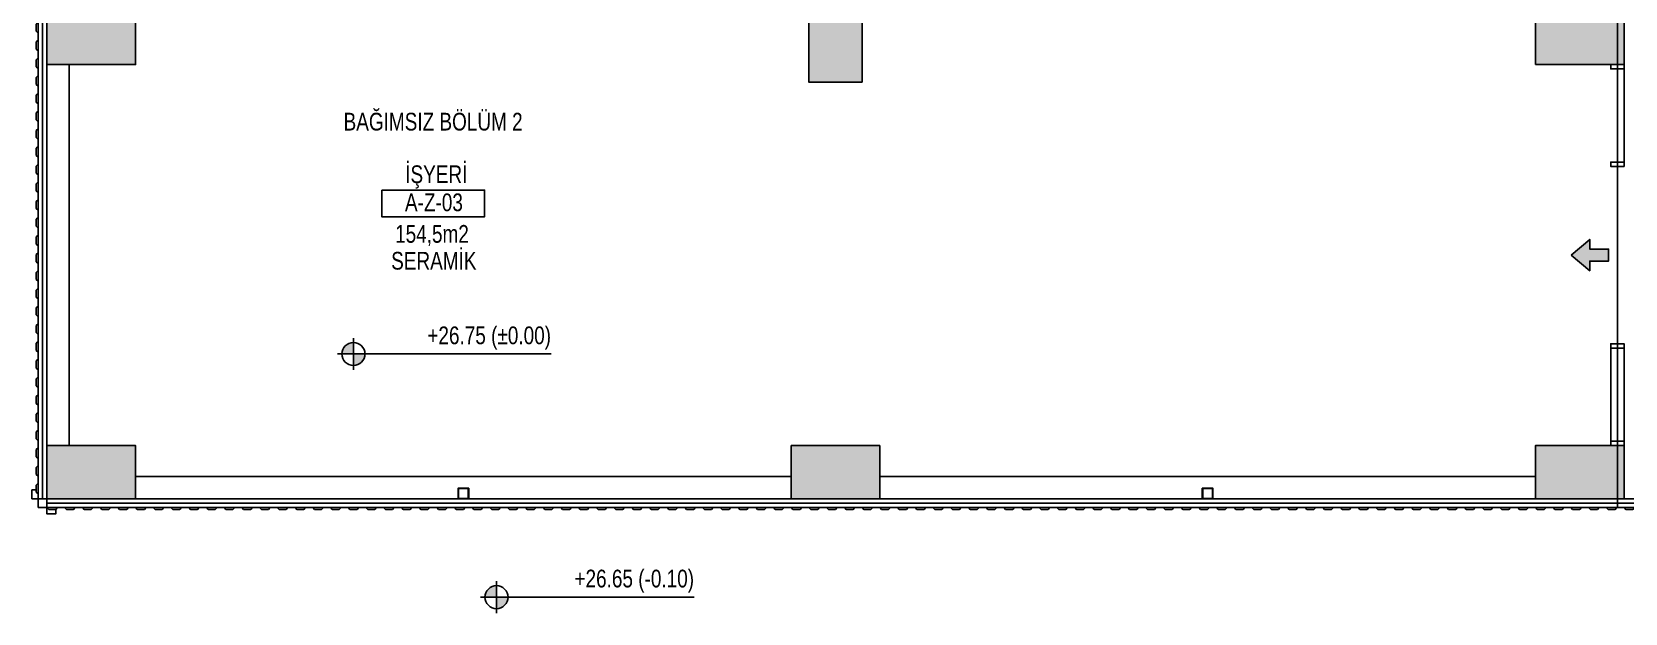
# Model space of a CAD drawing. Header units: centimetres. Extents: x 28733 to 98303, y -2883 to 8555.
# Drawn here: x 50822 to 52621, y 1390 to 2045 of the extents above; entities that cross this region are included whole.
import ezdxf
from ezdxf.enums import TextEntityAlignment as Align

# ---------------------------------------------------------------- set-up
doc = ezdxf.new("R2010")
doc.units = ezdxf.units.CM
doc.header["$LTSCALE"] = 100
for name, color, linetype in [('A-ANNO-DIMS', 187, 'Continuous'), ('A-ANNO-IDEN', 50, 'Continuous'), ('A-ANNO-TEXT', 50, 'Continuous'), ('A-AREA', 102, 'Continuous'), ('A-ELEV-01', 255, 'Continuous'), ('A-ELEV-03', 251, 'Continuous'), ('A-GLAZ-FRME', 12, 'Continuous'), ('A-GLAZ-FULL', 130, 'Continuous'), ('A-GLAZ-SILL', 8, 'Continuous'), ('A-WALL-INSL', 249, 'Continuous'), ('A-WALL-SNWPNL', 200, 'Continuous'), ('A-WALL-STEL', 202, 'Continuous'), ('S-CONC', 5, 'Continuous'), ('S-HTCH', 8, 'Continuous'), ('S-STEL', 3, 'Continuous')]:
    doc.layers.add(name, color=color, linetype=linetype)
doc.styles.add('Fields_100', font='act_simplex.shx', dxfattribs={"width": 0.8, "height": 20})
doc.linetypes.add('BATTING', pattern='A,0.00254,-2.54,[134,ltypeshp.shx,S=2.54,R=0,X=-2.54,Y=0],-5.08,[134,ltypeshp.shx,S=2.54,R=180,X=2.54,Y=0],-2.54', length=10.16254)

# ---------------------------------------------------------------- blocks, each defined once
blk = doc.blocks.new('Mahal kutusu_100')
at = {"color": 0}
blk.add_lwpolyline([(-58, 30), (58, 30), (58, 0), (-58, 0)], close=True, dxfattribs=at)
at = {"color": 0, "style": 'Fields_100', "width": 0.8}
for tag, p in [('MAHAL', (3.6, 37.9)), ('KOD', (0.9, 6.2)), ('ALAN', (-1.3, -29.4)), ('KAPLAMA', (0.8, -59.7))]:
    blk.add_attdef(tag, text='', height=20, dxfattribs=at).set_placement(p, align=Align.CENTER)
blk = doc.blocks.new('*U17')
at = {"layer": 'A-WALL-SNWPNL'}
blk.add_lwpolyline([(50, 1), (42, 1), (40, -1), (32, -1), (30, 1), (22, 1), (20, -1), (12, -1), (10, 1), (2, 1), (0, -1), (-8, -1), (-10, 1), (-18, 1), (-20, -1), (-28, -1), (-30, 1), (-38, 1), (-40, -1), (-48, -1), (-50, 1)], dxfattribs=at)
blk = doc.blocks.new('*U18')
at = {"layer": 'A-WALL-STEL', "color": 0, "linetype": 'ByBlock', "lineweight": -2, "transparency": 16777216}
for p in [(0, 0), (100, 0), (200, 0), (300, 0), (400, 0), (500, 0), (600, 0), (700, 0), (800, 0), (900, 0), (1000, 0)]:
    blk.add_blockref('*U17', p, dxfattribs=at)
blk = doc.blocks.new('*U19')
at = {"layer": 'A-WALL-SNWPNL'}
blk.add_lwpolyline([(50, 1), (42, 1), (40, -1), (32, -1), (30, 1), (22, 1), (20, -1), (12, -1), (10, 1), (2, 1), (0, -1), (-8, -1), (-10, 1), (-18, 1), (-20, -1), (-28, -1), (-30, 1), (-38, 1), (-40, -1), (-48, -1), (-50, 1)], dxfattribs=at)
blk = doc.blocks.new('*U20')
at = {"layer": 'A-WALL-STEL', "color": 0, "linetype": 'ByBlock', "lineweight": -2, "transparency": 16777216}
for p in [(0, 0), (100, 0), (200, 0), (300, 0), (400, 0), (500, 0), (600, 0), (700, 0), (800, 0), (900, 0), (1000, 0), (1100, 0), (1200, 0), (1300, 0), (1400, 0), (1500, 0), (1600, 0), (1700, 0)]:
    blk.add_blockref('*U19', p, dxfattribs=at)

msp = doc.modelspace()

# ---------------------------------------------------------------- hatches: boundary and pattern name
at = {"layer": 'A-ANNO-DIMS'}
h = msp.add_hatch(color=256, dxfattribs=at)
h.paths.add_polyline_path([(51185.43, 1695.01, 0.4142136), (51172.43, 1682.01), (51185.43, 1682.01)])
h.paths.add_polyline_path([(51198.43, 1682.01), (51185.43, 1682.01), (51185.43, 1669.01, 0.4142136)])
h = msp.add_hatch(color=256, dxfattribs=at)
h.paths.add_polyline_path([(51346.87, 1420.59, 0.4142136), (51333.87, 1407.59), (51346.87, 1407.59)])
h.paths.add_polyline_path([(51359.87, 1407.59), (51346.87, 1407.59), (51346.87, 1394.59, 0.4142136)])
at = {"layer": 'A-ANNO-TEXT'}
h = msp.add_hatch(color=256, dxfattribs=at)
h.dxf.hatch_style = 1
h.paths.add_polyline_path([(52559.67, 1793.59), (52580.83, 1811.3), (52580.83, 1800.33), (52601.98, 1800.33), (52601.98, 1786.86), (52580.83, 1786.86), (52580.83, 1775.89)])
at = {"layer": 'S-HTCH'}
h = msp.add_hatch(dxfattribs=at)
h.set_pattern_fill('ANSI33', color=256)
h.set_pattern_definition([(45, (47244.2896, 5721.5606), (-4.490128, 4.490128), []), (45, (47248.78, 5721.5606), (-4.490128, 4.490128), [3.175, -1.5875])])
h.paths.add_polyline_path([(51759.48, 2938.59), (51699.48, 2938.59), (51699.48, 3038.59), (51759.48, 3038.59)])
h.paths.add_polyline_path([(50839.48, 2958.59), (50839.48, 3018.59), (50939.48, 3018.59), (50939.48, 2958.59)])
h.paths.add_polyline_path([(52519.48, 2958.59), (52519.48, 3018.59), (52619.48, 3018.59), (52619.48, 2958.59)])
h.paths.add_polyline_path([(51759.48, 1988.59), (51699.48, 1988.59), (51699.48, 2088.59), (51759.48, 2088.59)])
h.paths.add_polyline_path([(51759.48, 2463.59), (51699.48, 2463.59), (51699.48, 2563.59), (51759.48, 2563.59)])
h.paths.add_polyline_path([(51759.48, 3888.59), (51699.48, 3888.59), (51699.48, 3988.59), (51759.48, 3988.59)])
h.paths.add_polyline_path([(51759.48, 4363.59), (51699.48, 4363.59), (51699.48, 4463.59), (51759.48, 4463.59)])
h.paths.add_polyline_path([(51759.48, 4838.59), (51699.48, 4838.59), (51699.48, 4938.59), (51759.48, 4938.59)])
h.paths.add_polyline_path([(51759.48, 5788.59), (51699.48, 5788.59), (51699.48, 5888.59), (51759.48, 5888.59)])
h.paths.add_polyline_path([(51759.48, 6263.59), (51699.48, 6263.59), (51699.48, 6363.59), (51759.48, 6363.59)])
h.paths.add_polyline_path([(51759.48, 6738.59), (51699.48, 6738.59), (51699.48, 6838.59), (51759.48, 6838.59)])
h.paths.add_polyline_path([(50839.48, 1518.59), (50839.48, 1578.59), (50939.48, 1578.59), (50939.48, 1518.59)])
h.paths.add_polyline_path([(51679.48, 1518.59), (51679.48, 1578.59), (51779.48, 1578.59), (51779.48, 1518.59)])
h.paths.add_polyline_path([(52519.48, 1518.59), (52519.48, 1578.59), (52619.48, 1578.59), (52619.48, 1518.59)])
h.paths.add_polyline_path([(50839.48, 2008.59), (50839.48, 2068.59), (50939.48, 2068.59), (50939.48, 2008.59)])
h.paths.add_polyline_path([(52519.48, 2008.59), (52519.48, 2068.59), (52619.48, 2068.59), (52619.48, 2008.59)])
h.paths.add_polyline_path([(50839.48, 2483.59), (50839.48, 2543.59), (50939.48, 2543.59), (50939.48, 2483.59)])
h.paths.add_polyline_path([(52519.48, 2483.59), (52519.48, 2543.59), (52619.48, 2543.59), (52619.48, 2483.59)])
h.paths.add_polyline_path([(50839.48, 3433.59), (50839.48, 3493.59), (50939.48, 3493.59), (50939.48, 3433.59)])
h.paths.add_polyline_path([(51679.48, 3433.59), (51679.48, 3493.59), (51779.48, 3493.59), (51779.48, 3433.59)])
h.paths.add_polyline_path([(52519.48, 3433.59), (52519.48, 3493.59), (52619.48, 3493.59), (52619.48, 3433.59)])
h.paths.add_polyline_path([(50839.48, 3908.59), (50839.48, 3968.59), (50939.48, 3968.59), (50939.48, 3908.59)])
h.paths.add_polyline_path([(52519.48, 3908.59), (52519.48, 3968.59), (52619.48, 3968.59), (52619.48, 3908.59)])
h.paths.add_polyline_path([(50839.48, 4383.59), (50839.48, 4443.59), (50939.48, 4443.59), (50939.48, 4383.59)])
h.paths.add_polyline_path([(52519.48, 4383.59), (52519.48, 4443.59), (52619.48, 4443.59), (52619.48, 4383.59)])
h.paths.add_polyline_path([(50839.48, 4858.59), (50839.48, 4918.59), (50939.48, 4918.59), (50939.48, 4858.59)])
h.paths.add_polyline_path([(52519.48, 4858.59), (52519.48, 4918.59), (52619.48, 4918.59), (52619.48, 4858.59)])
h.paths.add_polyline_path([(50839.48, 5333.59), (50839.48, 5393.59), (50939.48, 5393.59), (50939.48, 5333.59)])
h.paths.add_polyline_path([(51679.48, 5333.59), (51679.48, 5393.59), (51779.48, 5393.59), (51779.48, 5333.59)])
h.paths.add_polyline_path([(52519.48, 5333.59), (52519.48, 5393.59), (52619.48, 5393.59), (52619.48, 5333.59)])
h.paths.add_polyline_path([(50839.48, 5808.59), (50839.48, 5868.59), (50939.48, 5868.59), (50939.48, 5808.59)])
h.paths.add_polyline_path([(52519.48, 5808.59), (52519.48, 5868.59), (52619.48, 5868.59), (52619.48, 5808.59)])
h.paths.add_polyline_path([(50839.48, 6283.59), (50839.48, 6343.59), (50939.48, 6343.59), (50939.48, 6283.59)])
h.paths.add_polyline_path([(52519.48, 6283.59), (52519.48, 6343.59), (52619.48, 6343.59), (52619.48, 6283.59)])
h.paths.add_polyline_path([(50839.48, 6758.59), (50839.48, 6818.59), (50939.48, 6818.59), (50939.48, 6758.59)])
h.paths.add_polyline_path([(52519.48, 6758.59), (52519.48, 6818.59), (52619.48, 6818.59), (52619.48, 6758.59)])
h.paths.add_polyline_path([(50839.48, 7248.59), (50839.48, 7308.59), (50939.48, 7308.59), (50939.48, 7248.59)])
h.paths.add_polyline_path([(51679.48, 7248.59), (51679.48, 7308.59), (51779.48, 7308.59), (51779.48, 7248.59)])
h.paths.add_polyline_path([(52519.48, 7248.59), (52519.48, 7308.59), (52619.48, 7308.59), (52619.48, 7248.59)])

# ---------------------------------------------------------------- linework, layer by layer
at = {"layer": 'A-ANNO-DIMS'}
for p, q in [((51185.43, 1700.01), (51185.43, 1664.01)), ((51167.43, 1682.01), (51408.43, 1682.01)), ((51346.87, 1425.59), (51346.87, 1389.59)), ((51328.87, 1407.59), (51569.87, 1407.59))]:
    msp.add_line(p, q, dxfattribs=at)
for centre in [(51185.43, 1682.01), (51346.87, 1407.59)]:
    msp.add_circle(centre, 13, dxfattribs=at)
at = {"layer": 'A-ANNO-TEXT'}
msp.add_lwpolyline([(52559.67, 1793.59), (52580.83, 1811.3), (52580.83, 1800.33), (52601.98, 1800.33), (52601.98, 1786.86), (52580.83, 1786.86), (52580.83, 1775.89)], close=True, dxfattribs=at)
at = {"layer": 'A-AREA'}
for points in [[(52611.98, 1508.59), (52611.98, 3418.59), (70734.48, 3418.59), (70734.48, 2981.09), (63779.48, 2981.09), (63779.23, 1508.59), (63516.98, 1508.59), (63516.98, 2981.09), (58079.48, 2981.09), (58079.48, 1508.59), (56279.48, 1508.59), (56279.48, 2981.09), (52979.48, 2981.09), (52979.48, 1508.59)], [(50829.48, 1508.59), (52611.98, 1508.59), (52611.98, 2491.09), (50829.48, 2491.09)]]:
    msp.add_lwpolyline(points, close=True, dxfattribs=at)
at = {"layer": 'A-ELEV-01'}
for p, q in [((50864.48, 2008.59), (50864.48, 1578.59)), ((50939.48, 1518.59), (50939.48, 1543.59)), ((50939.48, 1543.59), (51679.48, 1543.59)), ((51779.48, 1543.59), (52519.48, 1543.59))]:
    msp.add_line(p, q, dxfattribs=at)
at = {"layer": 'A-ELEV-03'}
for p, q in [((50829.48, 1518.59), (50829.48, 2676.09)), ((53275.98, 1508.59), (50839.48, 1508.59))]:
    msp.add_line(p, q, dxfattribs=at)
at = {"layer": 'A-GLAZ-FRME'}
for points in [[(52619.48, 2003.59), (52619.48, 2008.59), (52604.48, 2008.59), (52604.48, 2003.59)], [(52619.48, 1893.59), (52619.48, 1898.59), (52604.48, 1898.59), (52604.48, 1893.59)], [(52619.48, 1688.59), (52619.48, 1693.59), (52604.48, 1693.59), (52604.48, 1688.59)], [(52619.48, 1578.59), (52619.48, 1583.59), (52604.48, 1583.59), (52604.48, 1578.59)]]:
    msp.add_lwpolyline(points, close=True, dxfattribs=at)
at = {"layer": 'A-GLAZ-FULL'}
for p, q in [((52619.48, 1893.59), (52619.48, 2003.59)), ((52619.48, 1583.59), (52619.48, 1693.59))]:
    msp.add_line(p, q, dxfattribs=at)
at = {"layer": 'A-GLAZ-SILL'}
msp.add_lwpolyline([(52604.48, 1583.59), (52604.48, 1693.59)], dxfattribs=at)
at = {"layer": 'A-WALL-INSL', "linetype": 'BATTING', "ltscale": 0.005}
for points in [[(50834.48, 1518.59), (50834.48, 2676.09)], [(53275.98, 1513.59), (50839.48, 1513.59)]]:
    msp.add_lwpolyline(points, dxfattribs=at)
at = {"layer": 'A-WALL-SNWPNL'}
for p, q in [((50839.48, 1518.59), (50839.48, 2008.59)), ((53275.98, 1518.59), (50839.48, 1518.59))]:
    msp.add_line(p, q, dxfattribs=at)
for points in [[(50829.48, 1518.59), (50829.48, 1524.09), (50827.48, 1526.09), (50827.48, 1534.09), (50829.48, 1536.09), (50829.48, 1544.09), (50827.48, 1546.09), (50827.48, 1554.09), (50829.48, 1556.09), (50829.48, 1564.09), (50827.48, 1566.09), (50827.48, 1574.09), (50829.48, 1576.09)], [(50839.48, 1518.59), (50822.48, 1518.59), (50822.48, 1528.59), (50826.98, 1528.59)], [(50839.48, 1518.59), (50829.48, 1518.59)], [(50839.48, 1518.59), (50839.48, 1501.59), (50849.48, 1501.59), (50849.48, 1506.09)]]:
    msp.add_lwpolyline(points, dxfattribs=at)
at = {"layer": 'S-CONC'}
for points in [[(51759.48, 1988.59), (51699.48, 1988.59), (51699.48, 2088.59), (51759.48, 2088.59)], [(50839.48, 2008.59), (50839.48, 2068.59), (50939.48, 2068.59), (50939.48, 2008.59)], [(52519.48, 2008.59), (52519.48, 2068.59), (52619.48, 2068.59), (52619.48, 2008.59)], [(50839.48, 1518.59), (50839.48, 1578.59), (50939.48, 1578.59), (50939.48, 1518.59)], [(51679.48, 1518.59), (51679.48, 1578.59), (51779.48, 1578.59), (51779.48, 1518.59)], [(52519.48, 1518.59), (52519.48, 1578.59), (52619.48, 1578.59), (52619.48, 1518.59)]]:
    msp.add_lwpolyline(points, close=True, dxfattribs=at)
at = {"layer": 'S-STEL', "elevation": 0}
for points in [[(51303.48, 1518.59), (51315.48, 1518.59), (51315.48, 1530.59), (51303.48, 1530.59)], [(51303.98, 1519.09), (51314.98, 1519.09), (51314.98, 1530.09), (51303.98, 1530.09)], [(52143.48, 1518.59), (52155.48, 1518.59), (52155.48, 1530.59), (52143.48, 1530.59)], [(52143.98, 1519.09), (52154.98, 1519.09), (52154.98, 1530.09), (52143.98, 1530.09)]]:
    msp.add_lwpolyline(points, close=True, dxfattribs=at)

# ---------------------------------------------------------------- block references
at = {"layer": 'A-ANNO-IDEN'}
msp.add_blockref('Mahal kutusu_100', (51275.36, 1836.9), dxfattribs=at).add_auto_attribs({'MAHAL': 'İŞYERİ', 'KOD': 'A-Z-03', 'ALAN': '154,5m2', 'KAPLAMA': 'SERAMİK'})
at = {"layer": 'A-WALL-STEL', "rotation": 270}
msp.add_blockref('*U18', (50828.48, 2626.09), dxfattribs=at)
at = {"layer": 'A-WALL-STEL'}
msp.add_blockref('*U20', (50889.48, 1507.59), dxfattribs=at)

# ---------------------------------------------------------------- texts
at = {"layer": 'A-ANNO-TEXT', "char_height": 20, "style": 'Fields_100'}
for s, insert, attachment_point in [('BAĞIMSIZ BÖLÜM 2', (51275.36, 1954.16), 2), ('+26.75 (%%P0.00)', (51408.43, 1687.01), 9), ('\\pt300;+26.65 (-0.10)', (51569.87, 1412.59), 9)]:
    msp.add_mtext_dynamic_manual_height_columns(s, width=436.6649, gutter_width=100, heights=[0], dxfattribs=dict(at, insert=insert, attachment_point=attachment_point))

doc.saveas('drawing.dxf')
